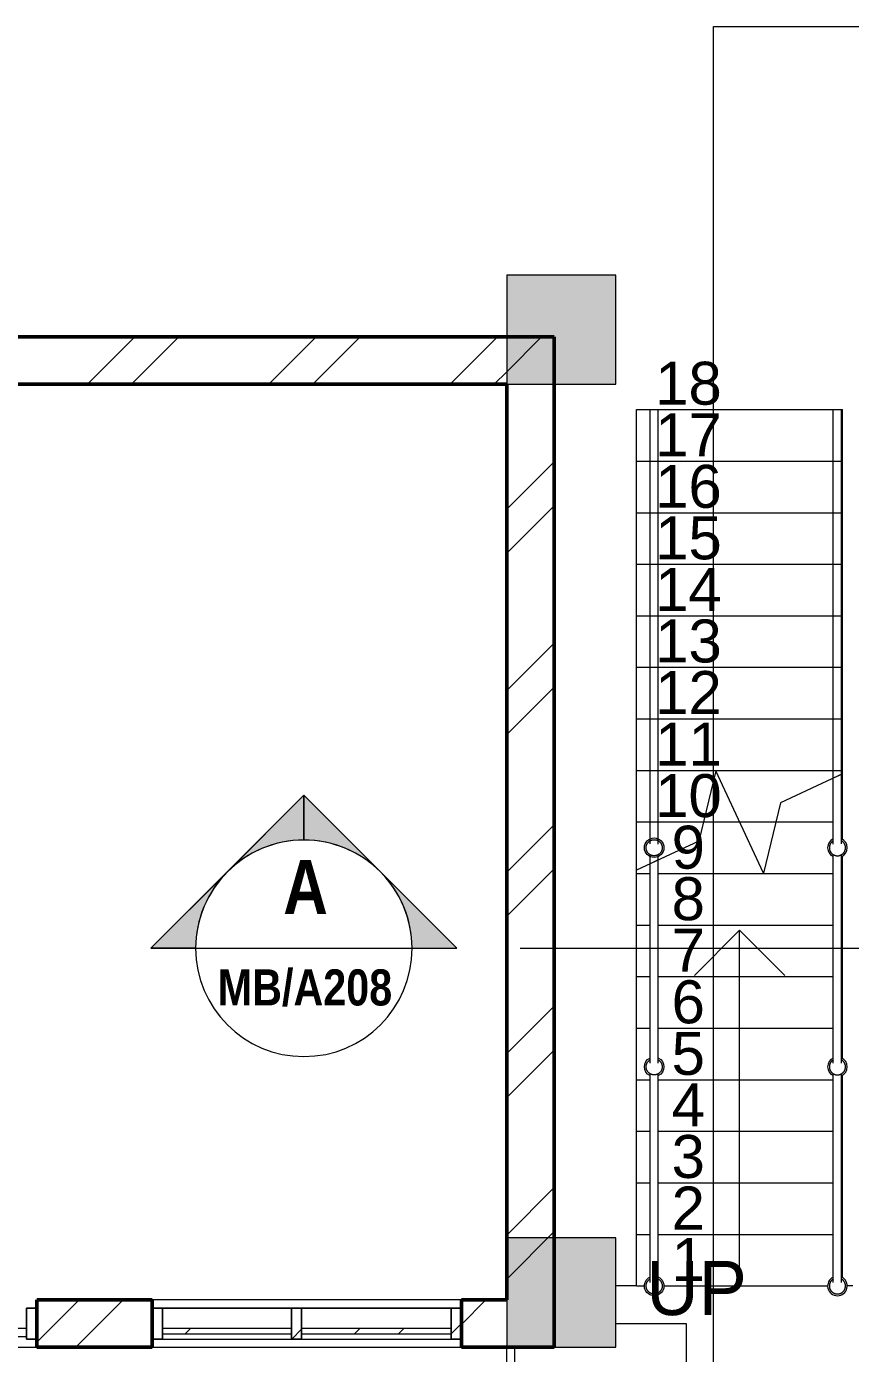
# Model space of a CAD drawing. Header units: inches. Extents: x 22 to 382261, y 22 to 371281.
# Drawn here: x 86375 to 90373, y 58626 to 65061 of the extents above; entities that cross this region are included whole.
import ezdxf

# ---------------------------------------------------------------- set-up
doc = ezdxf.new("R2010")
doc.units = ezdxf.units.IN
doc.header["$MEASUREMENT"] = 0
doc.linetypes.add('Hidden 1_8_', pattern=[4.7625, 3.175, -1.5875])
doc.linetypes.add('Overhead', pattern=[3.96875, 2.38125, -1.5875])
for name, color, linetype, lineweight in [('A-DETL-HDLN', 90, 'Hidden 1_8_', 9), ('A-DOOR', 31, 'Continuous', 9), ('A-DOOR-GLAZ', 31, 'Continuous', 9), ('A-FLOR', 192, 'Continuous', 9), ('A-FLOR-HRAL', 11, 'Continuous', 9), ('A-FLOR-HRAL-MBND', 5, 'Overhead', 9), ('A-GLAZ-CURT', 52, 'Continuous', 9), ('A-GLAZ-CWMG', 51, 'Continuous', 9), ('A-WALL', 113, 'Continuous', 9), ('A-WALL-PATT', 111, 'Continuous', 9), ('G-ANNO-SYMB', 111, 'Continuous', 9), ('I-WALL', 2, 'Continuous', 9), ('Q-CASE', 31, 'Continuous', 9), ('S-STRS', 31, 'Continuous', 9), ('S-STRS-ANNO', 31, 'Continuous', 9), ('S-STRS-IDEN', 31, 'Continuous', 9), ('S-STRS-MBND', 31, 'Overhead', 9)]:
    doc.layers.add(name, color=color, linetype=linetype, lineweight=lineweight)
doc.styles.add('Arial Narrow_B', font='ARIALNB.TTF', dxfattribs={"height": 255})
doc.styles.add('Arial Narrow_B_1', font='ARIALNB.TTF', dxfattribs={"height": 170})
doc.styles.add('Arial_1', font='arial.ttf', dxfattribs={"height": 340})
doc.styles.add('Century Gothic', font='GOTHIC.TTF', dxfattribs={"height": 255})
pattern_1 = [(45, (101903.7, 56557.85), (-440.033, 440.033), []), (45, (101903.7, 57224.6), (-440.033, 440.033), [])]

# ---------------------------------------------------------------- blocks, each defined once
blk = doc.blocks.new('Railing - 950mm High Post-379029-01-GROUND FLOOR FURNITURE PLAN')
at = {"layer": 'A-FLOR-HRAL', "flags": 128}
for points in [[(0, 39.1), (-1.6, 39), (-3.1, 38.9), (-4.7, 38.8), (-6.2, 38.6), (-7.8, 38.3), (-9.3, 38), (-10.8, 37.6), (-12.3, 37.1), (-13.8, 36.6), (-15.2, 36), (-16.6, 35.4), (-18, 34.7), (-19.4, 33.9), (-20.8, 33.1), (-22.1, 32.2), (-23.3, 31.3), (-24.6, 30.4), (-25.8, 29.4), (-26.9, 28.3), (-28, 27.2), (-29.1, 26.1), (-30.1, 24.9), (-31.1, 23.7), (-32, 22.4), (-32.9, 21.1), (-33.7, 19.8), (-34.5, 18.4), (-35.2, 17), (-35.8, 15.6), (-36.4, 14.2), (-37, 12.7), (-37.4, 11.2), (-37.9, 9.7), (-38.2, 8.2), (-38.5, 6.6), (-38.7, 5.1), (-38.9, 3.5), (-39, 2), (-39.1, 0.4), (-39.1, -1.1), (-39, -2.7), (-38.8, -4.3), (-38.6, -5.8), (-38.4, -7.3), (-38.1, -8.9), (-37.7, -10.4), (-37.2, -11.9), (-36.7, -13.4), (-36.2, -14.8), (-35.5, -16.3), (-34.8, -17.7), (-34.1, -19), (-33.3, -20.4), (-32.5, -21.7), (-31.6, -23), (-30.6, -24.2), (-29.7, -25.4), (-28.6, -26.6), (-27.5, -27.7), (-26.4, -28.8), (-25.2, -29.8), (-24, -30.8), (-22.8, -31.8), (-21.5, -32.6), (-20.1, -33.5)], [(-18, 34.7), (-19.4, 33.9), (-20.8, 33.1), (-22.1, 32.2), (-23.3, 31.3), (-24.6, 30.4), (-25.8, 29.4), (-26.9, 28.3), (-28, 27.2), (-29.1, 26.1), (-30.1, 24.9), (-31.1, 23.7), (-32, 22.4), (-32.9, 21.1), (-33.7, 19.8), (-34.5, 18.4), (-35.2, 17), (-35.8, 15.6), (-36.4, 14.2), (-37, 12.7), (-37.4, 11.2), (-37.9, 9.7), (-38.2, 8.2), (-38.5, 6.6), (-38.7, 5.1), (-38.9, 3.5), (-39, 2), (-39.1, 0.4), (-39.1, -1.1), (-39, -2.7), (-38.8, -4.3), (-38.6, -5.8), (-38.4, -7.3), (-38.1, -8.9), (-37.7, -10.4), (-37.2, -11.9), (-36.7, -13.4), (-36.2, -14.8), (-35.5, -16.3), (-34.8, -17.7), (-34.1, -19), (-33.3, -20.4), (-32.5, -21.7), (-31.6, -23), (-30.6, -24.2), (-29.7, -25.4)], [(0, 39.1), (-1.6, 39), (-3.1, 38.9), (-4.7, 38.8), (-6.2, 38.6), (-7.8, 38.3), (-9.3, 38), (-10.8, 37.6), (-12.3, 37.1), (-13.8, 36.6), (-15.2, 36)], [(11.6, 37.3), (10.1, 37.7), (8.6, 38.1), (7.1, 38.4), (5.5, 38.7), (4, 38.9), (2.4, 39), (0.8, 39.1), (0, 39.1)], [(19.4, -33.9), (20.8, -33.1), (22.1, -32.2), (23.3, -31.3), (24.6, -30.4), (25.8, -29.4), (26.9, -28.3), (28, -27.2), (29.1, -26.1), (30.1, -24.9), (31.1, -23.7), (32, -22.4), (32.9, -21.1), (33.7, -19.8), (34.5, -18.4), (35.2, -17), (35.8, -15.6), (36.4, -14.2), (37, -12.7), (37.4, -11.2), (37.9, -9.7), (38.2, -8.2), (38.5, -6.6), (38.7, -5.1), (38.9, -3.5), (39, -2), (39.1, -0.4), (39.1, 1.1), (39, 2.7), (38.8, 4.3), (38.6, 5.8), (38.4, 7.3), (38.1, 8.9), (37.7, 10.4), (37.2, 11.9), (36.7, 13.4), (36.2, 14.8), (35.5, 16.3), (34.8, 17.7), (34.1, 19), (33.3, 20.4), (32.5, 21.7), (31.6, 23), (30.6, 24.2), (29.7, 25.4), (28.6, 26.6), (27.5, 27.7), (26.4, 28.8), (25.2, 29.8), (24, 30.8), (22.8, 31.8), (21.5, 32.6), (20.1, 33.5), (18.8, 34.3), (17.4, 35), (16, 35.7), (14.6, 36.3), (13.1, 36.8), (11.6, 37.3), (10.1, 37.7), (8.6, 38.1), (7.1, 38.4), (5.5, 38.7), (4, 38.9), (2.4, 39), (0.8, 39.1), (0, 39.1)], [(28.6, 26.6), (27.5, 27.7), (26.4, 28.8), (25.2, 29.8), (24, 30.8), (22.8, 31.8), (21.5, 32.6), (20.1, 33.5), (18.8, 34.3), (17.4, 35), (16, 35.7), (14.6, 36.3), (13.1, 36.8)], [(19.4, -33.9), (20.8, -33.1), (22.1, -32.2), (23.3, -31.3), (24.6, -30.4), (25.8, -29.4), (26.9, -28.3), (28, -27.2), (29.1, -26.1), (30.1, -24.9), (31.1, -23.7), (32, -22.4), (32.9, -21.1), (33.7, -19.8), (34.5, -18.4), (35.2, -17), (35.8, -15.6), (36.4, -14.2), (37, -12.7), (37.4, -11.2), (37.9, -9.7), (38.2, -8.2), (38.5, -6.6), (38.7, -5.1), (38.9, -3.5), (39, -2), (39.1, -0.4), (39.1, 1.1), (39, 2.7), (38.8, 4.3), (38.6, 5.8), (38.4, 7.3), (38.1, 8.9), (37.7, 10.4), (37.2, 11.9), (36.7, 13.4), (36.2, 14.8), (35.5, 16.3), (34.8, 17.7), (34.1, 19), (33.3, 20.4), (32.5, 21.7), (31.6, 23), (30.6, 24.2), (29.7, 25.4)], [(-28.6, -26.6), (-27.5, -27.7), (-26.4, -28.8), (-25.2, -29.8), (-24, -30.8), (-22.8, -31.8), (-21.5, -32.6), (-20.1, -33.5)]]:
    blk.add_lwpolyline(points, dxfattribs=at)
at = {"layer": 'A-FLOR-HRAL'}
for start, end in [(90, 244.28571), (295.71429, 90)]:
    blk.add_arc((0, 0), 47.5, start, end, dxfattribs=at)
blk = doc.blocks.new('Railing - 950mm High Post-464047-01-GROUND FLOOR FURNITURE PLAN')
at = {"layer": 'A-FLOR-HRAL', "flags": 128}
for points in [[(0, 39.1), (-1.6, 39), (-3.1, 38.9), (-4.7, 38.8), (-6.2, 38.6), (-7.8, 38.3), (-9.3, 38), (-10.8, 37.6), (-12.3, 37.1), (-13.8, 36.6), (-15.2, 36), (-16.6, 35.4), (-18, 34.7), (-19.4, 33.9), (-20.8, 33.1), (-22.1, 32.2), (-23.3, 31.3), (-24.6, 30.4), (-25.8, 29.4), (-26.9, 28.3), (-28, 27.2), (-29.1, 26.1), (-30.1, 24.9), (-31.1, 23.7), (-32, 22.4), (-32.9, 21.1), (-33.7, 19.8), (-34.5, 18.4), (-35.2, 17), (-35.8, 15.6), (-36.4, 14.2), (-37, 12.7), (-37.4, 11.2), (-37.9, 9.7), (-38.2, 8.2), (-38.5, 6.6), (-38.7, 5.1), (-38.9, 3.5), (-39, 2), (-39.1, 0.4), (-39.1, -1.1), (-39, -2.7), (-38.8, -4.3), (-38.6, -5.8), (-38.4, -7.3), (-38.1, -8.9), (-37.7, -10.4), (-37.2, -11.9), (-36.7, -13.4), (-36.2, -14.8), (-35.5, -16.3), (-34.8, -17.7), (-34.1, -19), (-33.3, -20.4), (-32.5, -21.7), (-31.6, -23), (-30.6, -24.2), (-29.7, -25.4), (-28.6, -26.6), (-27.5, -27.7), (-26.4, -28.8), (-25.2, -29.8), (-24, -30.8), (-22.8, -31.8), (-21.5, -32.6), (-20.1, -33.5)], [(-19.4, 33.9), (-20.8, 33.1), (-22.1, 32.2), (-23.3, 31.3), (-24.6, 30.4), (-25.8, 29.4), (-26.9, 28.3), (-28, 27.2), (-29.1, 26.1), (-30.1, 24.9), (-31.1, 23.7), (-32, 22.4), (-32.9, 21.1), (-33.7, 19.8), (-34.5, 18.4), (-35.2, 17), (-35.8, 15.6), (-36.4, 14.2), (-37, 12.7), (-37.4, 11.2), (-37.9, 9.7), (-38.2, 8.2), (-38.5, 6.6), (-38.7, 5.1), (-38.9, 3.5), (-39, 2), (-39.1, 0.4), (-39.1, -1.1), (-39, -2.7), (-38.8, -4.3), (-38.6, -5.8), (-38.4, -7.3), (-38.1, -8.9), (-37.7, -10.4), (-37.2, -11.9), (-36.7, -13.4), (-36.2, -14.8), (-35.5, -16.3), (-34.8, -17.7), (-34.1, -19), (-33.3, -20.4), (-32.5, -21.7), (-31.6, -23), (-30.6, -24.2), (-29.7, -25.4)], [(19.4, -33.9), (20.8, -33.1), (22.1, -32.2), (23.3, -31.3), (24.6, -30.4), (25.8, -29.4), (26.9, -28.3), (28, -27.2), (29.1, -26.1), (30.1, -24.9), (31.1, -23.7), (32, -22.4), (32.9, -21.1), (33.7, -19.8), (34.5, -18.4), (35.2, -17), (35.8, -15.6), (36.4, -14.2), (37, -12.7), (37.4, -11.2), (37.9, -9.7), (38.2, -8.2), (38.5, -6.6), (38.7, -5.1), (38.9, -3.5), (39, -2), (39.1, -0.4), (39.1, 1.1), (39, 2.7), (38.8, 4.3), (38.6, 5.8), (38.4, 7.3), (38.1, 8.9), (37.7, 10.4), (37.2, 11.9), (36.7, 13.4), (36.2, 14.8), (35.5, 16.3), (34.8, 17.7), (34.1, 19), (33.3, 20.4), (32.5, 21.7), (31.6, 23), (30.6, 24.2), (29.7, 25.4), (28.6, 26.6), (27.5, 27.7), (26.4, 28.8), (25.2, 29.8), (24, 30.8), (22.8, 31.8), (21.5, 32.6), (20.1, 33.5), (18.8, 34.3), (17.4, 35), (16, 35.7), (14.6, 36.3), (13.1, 36.8), (11.6, 37.3), (10.1, 37.7), (8.6, 38.1), (7.1, 38.4), (5.5, 38.7), (4, 38.9), (2.4, 39), (0.8, 39.1), (0, 39.1)], [(19.4, -33.9), (20.8, -33.1), (22.1, -32.2), (23.3, -31.3), (24.6, -30.4), (25.8, -29.4), (26.9, -28.3), (28, -27.2), (29.1, -26.1), (30.1, -24.9), (31.1, -23.7), (32, -22.4), (32.9, -21.1), (33.7, -19.8), (34.5, -18.4), (35.2, -17), (35.8, -15.6), (36.4, -14.2), (37, -12.7), (37.4, -11.2), (37.9, -9.7), (38.2, -8.2), (38.5, -6.6), (38.7, -5.1), (38.9, -3.5), (39, -2), (39.1, -0.4), (39.1, 1.1), (39, 2.7), (38.8, 4.3), (38.6, 5.8), (38.4, 7.3), (38.1, 8.9), (37.7, 10.4), (37.2, 11.9), (36.7, 13.4), (36.2, 14.8), (35.5, 16.3), (34.8, 17.7), (34.1, 19), (33.3, 20.4), (32.5, 21.7), (31.6, 23), (30.6, 24.2), (29.7, 25.4)], [(28.6, 26.6), (27.5, 27.7), (26.4, 28.8), (25.2, 29.8), (24, 30.8), (22.8, 31.8), (21.5, 32.6), (20.1, 33.5)], [(-28.6, -26.6), (-27.5, -27.7), (-26.4, -28.8), (-25.2, -29.8), (-24, -30.8), (-22.8, -31.8), (-21.5, -32.6), (-20.1, -33.5)]]:
    blk.add_lwpolyline(points, dxfattribs=at)
at = {"layer": 'A-FLOR-HRAL'}
for start, end in [(115.71429, 244.28571), (295.71429, 64.28571)]:
    blk.add_arc((0, 0), 47.5, start, end, dxfattribs=at)
blk = doc.blocks.new('Railing - 950mm High Post-464049-01-GROUND FLOOR FURNITURE PLAN')
at = {"layer": 'A-FLOR-HRAL', "flags": 128}
for points in [[(0, 39.1), (-1.6, 39), (-3.1, 38.9), (-4.7, 38.8), (-6.2, 38.6), (-7.8, 38.3), (-9.3, 38), (-10.8, 37.6), (-12.3, 37.1), (-13.8, 36.6), (-15.2, 36), (-16.6, 35.4), (-18, 34.7), (-19.4, 33.9), (-20.8, 33.1), (-22.1, 32.2), (-23.3, 31.3), (-24.6, 30.4), (-25.8, 29.4), (-26.9, 28.3), (-28, 27.2), (-29.1, 26.1), (-30.1, 24.9), (-31.1, 23.7), (-32, 22.4), (-32.9, 21.1), (-33.7, 19.8), (-34.5, 18.4), (-35.2, 17), (-35.8, 15.6), (-36.4, 14.2), (-37, 12.7), (-37.4, 11.2), (-37.9, 9.7), (-38.2, 8.2), (-38.5, 6.6), (-38.7, 5.1), (-38.9, 3.5), (-39, 2), (-39.1, 0.4), (-39.1, -1.1), (-39, -2.7), (-38.8, -4.3), (-38.6, -5.8), (-38.4, -7.3), (-38.1, -8.9), (-37.7, -10.4), (-37.2, -11.9), (-36.7, -13.4), (-36.2, -14.8), (-35.5, -16.3), (-34.8, -17.7), (-34.1, -19), (-33.3, -20.4), (-32.5, -21.7), (-31.6, -23), (-30.6, -24.2), (-29.7, -25.4), (-28.6, -26.6), (-27.5, -27.7), (-26.4, -28.8), (-25.2, -29.8), (-24, -30.8), (-22.8, -31.8), (-21.5, -32.6), (-20.1, -33.5)], [(-19.4, 33.9), (-20.8, 33.1), (-22.1, 32.2), (-23.3, 31.3), (-24.6, 30.4), (-25.8, 29.4), (-26.9, 28.3), (-28, 27.2), (-29.1, 26.1), (-30.1, 24.9), (-31.1, 23.7), (-32, 22.4), (-32.9, 21.1), (-33.7, 19.8), (-34.5, 18.4), (-35.2, 17), (-35.8, 15.6), (-36.4, 14.2), (-37, 12.7), (-37.4, 11.2), (-37.9, 9.7), (-38.2, 8.2), (-38.5, 6.6), (-38.7, 5.1), (-38.9, 3.5), (-39, 2), (-39.1, 0.4), (-39.1, -1.1), (-39, -2.7), (-38.8, -4.3), (-38.6, -5.8), (-38.4, -7.3), (-38.1, -8.9), (-37.7, -10.4), (-37.2, -11.9), (-36.7, -13.4), (-36.2, -14.8), (-35.5, -16.3), (-34.8, -17.7), (-34.1, -19), (-33.3, -20.4), (-32.5, -21.7), (-31.6, -23), (-30.6, -24.2), (-29.7, -25.4)], [(19.4, -33.9), (20.8, -33.1), (22.1, -32.2), (23.3, -31.3), (24.6, -30.4), (25.8, -29.4), (26.9, -28.3), (28, -27.2), (29.1, -26.1), (30.1, -24.9), (31.1, -23.7), (32, -22.4), (32.9, -21.1), (33.7, -19.8), (34.5, -18.4), (35.2, -17), (35.8, -15.6), (36.4, -14.2), (37, -12.7), (37.4, -11.2), (37.9, -9.7), (38.2, -8.2), (38.5, -6.6), (38.7, -5.1), (38.9, -3.5), (39, -2), (39.1, -0.4), (39.1, 1.1), (39, 2.7), (38.8, 4.3), (38.6, 5.8), (38.4, 7.3), (38.1, 8.9), (37.7, 10.4), (37.2, 11.9), (36.7, 13.4), (36.2, 14.8), (35.5, 16.3), (34.8, 17.7), (34.1, 19), (33.3, 20.4), (32.5, 21.7), (31.6, 23), (30.6, 24.2), (29.7, 25.4), (28.6, 26.6), (27.5, 27.7), (26.4, 28.8), (25.2, 29.8), (24, 30.8), (22.8, 31.8), (21.5, 32.6), (20.1, 33.5), (18.8, 34.3), (17.4, 35), (16, 35.7), (14.6, 36.3), (13.1, 36.8), (11.6, 37.3), (10.1, 37.7), (8.6, 38.1), (7.1, 38.4), (5.5, 38.7), (4, 38.9), (2.4, 39), (0.8, 39.1), (0, 39.1)], [(19.4, -33.9), (20.8, -33.1), (22.1, -32.2), (23.3, -31.3), (24.6, -30.4), (25.8, -29.4), (26.9, -28.3), (28, -27.2), (29.1, -26.1), (30.1, -24.9), (31.1, -23.7), (32, -22.4), (32.9, -21.1), (33.7, -19.8), (34.5, -18.4), (35.2, -17), (35.8, -15.6), (36.4, -14.2), (37, -12.7), (37.4, -11.2), (37.9, -9.7), (38.2, -8.2), (38.5, -6.6), (38.7, -5.1), (38.9, -3.5), (39, -2), (39.1, -0.4), (39.1, 1.1), (39, 2.7), (38.8, 4.3), (38.6, 5.8), (38.4, 7.3), (38.1, 8.9), (37.7, 10.4), (37.2, 11.9), (36.7, 13.4), (36.2, 14.8), (35.5, 16.3), (34.8, 17.7), (34.1, 19), (33.3, 20.4), (32.5, 21.7), (31.6, 23), (30.6, 24.2), (29.7, 25.4)], [(28.6, 26.6), (27.5, 27.7), (26.4, 28.8), (25.2, 29.8), (24, 30.8), (22.8, 31.8), (21.5, 32.6), (20.1, 33.5)], [(-28.6, -26.6), (-27.5, -27.7), (-26.4, -28.8), (-25.2, -29.8), (-24, -30.8), (-22.8, -31.8), (-21.5, -32.6), (-20.1, -33.5)]]:
    blk.add_lwpolyline(points, dxfattribs=at)
at = {"layer": 'A-FLOR-HRAL'}
for start, end in [(115.71429, 244.28571), (295.71429, 64.28571)]:
    blk.add_arc((0, 0), 47.5, start, end, dxfattribs=at)
blk = doc.blocks.new('Railing - Railing-377356-01-GROUND FLOOR FURNITURE PLAN')
at = {"layer": 'A-FLOR-HRAL'}
for p, q in [((-11574.2, 4876.3), (-11614.2, 4857.7)), ((-11574.2, 4876.3), (-11614.2, 4857.7)), ((-11614.2, 4537.7), (-11614.2, 4857.7)), ((-11574.2, 4539.2), (-11574.2, 4876.3)), ((-11614.2, 3475.2), (-11614.2, 4488.1)), ((-11574.2, 3476.7), (-11574.2, 4489)), ((-11614.2, 2412.7), (-11614.2, 3425.6)), ((-11574.2, 2412.6), (-11574.2, 3426.5))]:
    blk.add_line(p, q, dxfattribs=at)
at = {"layer": 'A-FLOR-HRAL-MBND'}
for p, q in [((-11614.2, 6645.7), (-11574.2, 6645.7)), ((-11614.2, 4857.7), (-11614.2, 6645.7)), ((-11614.2, 6645.7), (-11574.2, 6645.7)), ((-11614.2, 4857.7), (-11614.2, 6645.7)), ((-11574.2, 4876.3), (-11574.2, 6645.7)), ((-11574.2, 4876.3), (-11574.2, 6645.7))]:
    blk.add_line(p, q, dxfattribs=at)
at = {"rotation": 180}
for name, p in [('Railing - 950mm High Post-464049-01-GROUND FLOOR FURNITURE PLAN', (-11594.2, 4520.7)), ('Railing - 950mm High Post-464047-01-GROUND FLOOR FURNITURE PLAN', (-11594.2, 3458.2)), ('Railing - 950mm High Post-379029-01-GROUND FLOOR FURNITURE PLAN', (-11594.2, 2395.7))]:
    blk.add_blockref(name, p, dxfattribs=at)
blk = doc.blocks.new('Railing - 950mm High Post-V3-01-GROUND FLOOR FURNITURE PLAN')
at = {"layer": 'A-FLOR-HRAL', "flags": 128}
for points in [[(0, 39.1), (-1.6, 39), (-3.1, 38.9), (-4.7, 38.8), (-6.2, 38.6), (-7.8, 38.3), (-9.3, 38), (-10.8, 37.6), (-12.3, 37.1), (-13.8, 36.6), (-15.2, 36), (-16.6, 35.4), (-18, 34.7), (-19.4, 33.9), (-20.8, 33.1), (-22.1, 32.2), (-23.3, 31.3), (-24.6, 30.4), (-25.8, 29.4), (-26.9, 28.3), (-28, 27.2), (-29.1, 26.1), (-30.1, 24.9), (-31.1, 23.7), (-32, 22.4), (-32.9, 21.1), (-33.7, 19.8), (-34.5, 18.4), (-35.2, 17), (-35.8, 15.6), (-36.4, 14.2), (-37, 12.7), (-37.4, 11.2), (-37.9, 9.7), (-38.2, 8.2), (-38.5, 6.6), (-38.7, 5.1), (-38.9, 3.5), (-39, 2), (-39.1, 0.4), (-39.1, -1.1), (-39, -2.7), (-38.8, -4.3), (-38.6, -5.8), (-38.4, -7.3), (-38.1, -8.9), (-37.7, -10.4), (-37.2, -11.9), (-36.7, -13.4), (-36.2, -14.8), (-35.5, -16.3), (-34.8, -17.7), (-34.1, -19), (-33.3, -20.4), (-32.5, -21.7), (-31.6, -23), (-30.6, -24.2), (-29.7, -25.4), (-28.6, -26.6), (-27.5, -27.7), (-26.4, -28.8), (-25.2, -29.8), (-24, -30.8), (-22.8, -31.8), (-21.5, -32.6), (-20.1, -33.5), (-18.8, -34.3), (-17.4, -35), (-16, -35.7), (-14.6, -36.3), (-13.1, -36.8), (-11.6, -37.3), (-10.1, -37.7), (-8.6, -38.1), (-7.1, -38.4), (-5.5, -38.7), (-4, -38.9), (-2.4, -39), (-0.8, -39.1), (0, -39.1)], [(-16.6, 35.4), (-18, 34.7), (-19.4, 33.9), (-20.8, 33.1), (-22.1, 32.2), (-23.3, 31.3), (-24.6, 30.4), (-25.8, 29.4), (-26.9, 28.3), (-28, 27.2), (-29.1, 26.1), (-30.1, 24.9), (-31.1, 23.7), (-32, 22.4), (-32.9, 21.1), (-33.7, 19.8), (-34.5, 18.4), (-35.2, 17), (-35.8, 15.6), (-36.4, 14.2), (-37, 12.7), (-37.4, 11.2), (-37.9, 9.7), (-38.2, 8.2), (-38.5, 6.6), (-38.7, 5.1), (-38.9, 3.5), (-39, 2), (-39.1, 0.4), (-39.1, -1.1), (-39, -2.7), (-38.8, -4.3), (-38.6, -5.8), (-38.4, -7.3), (-38.1, -8.9), (-37.7, -10.4), (-37.2, -11.9), (-36.7, -13.4), (-36.2, -14.8), (-35.5, -16.3), (-34.8, -17.7), (-34.1, -19), (-33.3, -20.4), (-32.5, -21.7), (-31.6, -23), (-30.6, -24.2), (-29.7, -25.4)], [(0, 39.1), (-1.6, 39), (-3.1, 38.9), (-4.7, 38.8), (-6.2, 38.6), (-7.8, 38.3), (-9.3, 38), (-10.8, 37.6), (-12.3, 37.1), (-13.8, 36.6), (-15.2, 36)], [(11.6, 37.3), (10.1, 37.7), (8.6, 38.1), (7.1, 38.4), (5.5, 38.7), (4, 38.9), (2.4, 39), (0.8, 39.1), (0, 39.1)], [(0, -39.1), (1.6, -39), (3.1, -38.9), (4.7, -38.8), (6.2, -38.6), (7.8, -38.3), (9.3, -38), (10.8, -37.6), (12.3, -37.1), (13.8, -36.6), (15.2, -36), (16.6, -35.4), (18, -34.7), (19.4, -33.9), (20.8, -33.1), (22.1, -32.2), (23.3, -31.3), (24.6, -30.4), (25.8, -29.4), (26.9, -28.3), (28, -27.2), (29.1, -26.1), (30.1, -24.9), (31.1, -23.7), (32, -22.4), (32.9, -21.1), (33.7, -19.8), (34.5, -18.4), (35.2, -17), (35.8, -15.6), (36.4, -14.2), (37, -12.7), (37.4, -11.2), (37.9, -9.7), (38.2, -8.2), (38.5, -6.6), (38.7, -5.1), (38.9, -3.5), (39, -2), (39.1, -0.4), (39.1, 1.1), (39, 2.7), (38.8, 4.3), (38.6, 5.8), (38.4, 7.3), (38.1, 8.9), (37.7, 10.4), (37.2, 11.9), (36.7, 13.4), (36.2, 14.8), (35.5, 16.3), (34.8, 17.7), (34.1, 19), (33.3, 20.4), (32.5, 21.7), (31.6, 23), (30.6, 24.2), (29.7, 25.4), (28.6, 26.6), (27.5, 27.7), (26.4, 28.8), (25.2, 29.8), (24, 30.8), (22.8, 31.8), (21.5, 32.6), (20.1, 33.5), (18.8, 34.3), (17.4, 35), (16, 35.7), (14.6, 36.3), (13.1, 36.8), (11.6, 37.3), (10.1, 37.7), (8.6, 38.1), (7.1, 38.4), (5.5, 38.7), (4, 38.9), (2.4, 39), (0.8, 39.1), (0, 39.1)], [(28.6, 26.6), (27.5, 27.7), (26.4, 28.8), (25.2, 29.8), (24, 30.8), (22.8, 31.8), (21.5, 32.6), (20.1, 33.5), (18.8, 34.3), (17.4, 35), (16, 35.7), (14.6, 36.3), (13.1, 36.8)], [(16.6, -35.4), (18, -34.7), (19.4, -33.9), (20.8, -33.1), (22.1, -32.2), (23.3, -31.3), (24.6, -30.4), (25.8, -29.4), (26.9, -28.3), (28, -27.2), (29.1, -26.1), (30.1, -24.9), (31.1, -23.7), (32, -22.4), (32.9, -21.1), (33.7, -19.8), (34.5, -18.4), (35.2, -17), (35.8, -15.6), (36.4, -14.2), (37, -12.7), (37.4, -11.2), (37.9, -9.7), (38.2, -8.2), (38.5, -6.6), (38.7, -5.1), (38.9, -3.5), (39, -2), (39.1, -0.4), (39.1, 1.1), (39, 2.7), (38.8, 4.3), (38.6, 5.8), (38.4, 7.3), (38.1, 8.9), (37.7, 10.4), (37.2, 11.9), (36.7, 13.4), (36.2, 14.8), (35.5, 16.3), (34.8, 17.7), (34.1, 19), (33.3, 20.4), (32.5, 21.7), (31.6, 23), (30.6, 24.2), (29.7, 25.4)], [(-28.6, -26.6), (-27.5, -27.7), (-26.4, -28.8), (-25.2, -29.8), (-24, -30.8), (-22.8, -31.8), (-21.5, -32.6), (-20.1, -33.5), (-18.8, -34.3), (-17.4, -35), (-16, -35.7), (-14.6, -36.3), (-13.1, -36.8)], [(-10.2, -37.7), (-10.1, -37.7), (-8.6, -38.1), (-7.1, -38.4), (-5.5, -38.7), (-4, -38.9), (-2.4, -39), (-0.8, -39.1), (0, -39.1)], [(0, -39.1), (1.6, -39), (3.1, -38.9), (4.7, -38.8), (6.2, -38.6), (7.8, -38.3), (9.3, -38), (10.8, -37.6), (12.3, -37.1), (13.8, -36.6), (15.2, -36)]]:
    blk.add_lwpolyline(points, dxfattribs=at)
at = {"layer": 'A-FLOR-HRAL'}
for start, end in [(90, 270), (270, 90)]:
    blk.add_arc((0, 0), 47.5, start, end, dxfattribs=at)
blk = doc.blocks.new('Railing - Railing-377360-01-GROUND FLOOR FURNITURE PLAN')
at = {"layer": 'A-FLOR-HRAL'}
for p, q in [((-12463.4, 4461.7), (-12503.4, 4443)), ((-12463.4, 4461.7), (-12503.4, 4443)), ((-12503.4, 3476.7), (-12503.4, 4443)), ((-12463.4, 3475.2), (-12463.4, 4461.7)), ((-12503.4, 2412.6), (-12503.4, 3426.5)), ((-12463.4, 2412.7), (-12463.4, 3425.6))]:
    blk.add_line(p, q, dxfattribs=at)
at = {"layer": 'A-FLOR-HRAL-MBND'}
for p, q in [((-12503.4, 6645.7), (-12463.4, 6645.7)), ((-12503.4, 4553.2), (-12503.4, 6645.7)), ((-12503.4, 6645.7), (-12463.4, 6645.7)), ((-12503.4, 4539.2), (-12503.4, 6645.7)), ((-12463.4, 4552.4), (-12463.4, 6645.7)), ((-12463.4, 4537.7), (-12463.4, 6645.7)), ((-12503.4, 4443), (-12503.4, 4489)), ((-12503.4, 4443), (-12503.4, 4489)), ((-12463.4, 4461.7), (-12463.4, 4488.1)), ((-12463.4, 4461.7), (-12463.4, 4488.1))]:
    blk.add_line(p, q, dxfattribs=at)
at = {"extrusion": (0, 0, -1), "zscale": -1, "rotation": 180}
for name, p in [('Railing - 950mm High Post-V3-01-GROUND FLOOR FURNITURE PLAN', (12483.4, 4520.7)), ('Railing - 950mm High Post-464047-01-GROUND FLOOR FURNITURE PLAN', (12483.4, 3458.2)), ('Railing - 950mm High Post-379029-01-GROUND FLOOR FURNITURE PLAN', (12483.4, 2395.7))]:
    blk.add_blockref(name, p, dxfattribs=at)
blk = doc.blocks.new('System Panel - Glazed-473911-01-GROUND FLOOR FURNITURE PLAN')
at = {"layer": 'A-GLAZ-CURT'}
h = blk.add_hatch(dxfattribs=at)
h.set_pattern_fill('FP_2', color=256, style=0, pattern_type=2)
h.set_pattern_definition([(225, (-13831.3, 2213.2), (440.033, -440.033), []), (225, (-13831.3, 1546.44), (440.033, -440.033), [])])
h.paths.add_polyline_path([(-362.5, 49.5), (-362.5, 24.5), (362.5, 24.5), (362.5, 49.5), (-356.3, 49.5)])
for p, q in [((362.5, 49.5), (-362.5, 49.5)), ((-362.5, 49.5), (-362.5, 24.5)), ((-362.5, 24.5), (-362.5, 49.5)), ((362.5, 49.5), (-362.5, 49.5)), ((-362.5, 24.5), (362.5, 24.5)), ((-362.5, 24.5), (362.5, 24.5)), ((362.5, 24.5), (362.5, 49.5)), ((362.5, 49.5), (362.5, 24.5))]:
    blk.add_line(p, q, dxfattribs=at)
blk = doc.blocks.new('System Panel - Glazed-689527-01-GROUND FLOOR FURNITURE PLAN')
at = {"layer": 'A-GLAZ-CURT'}
h = blk.add_hatch(dxfattribs=at)
h.set_pattern_fill('FP_5', color=256, style=0, pattern_type=2)
h.set_pattern_definition([(225, (-14556.3, 2213.2), (440.033, -440.033), []), (225, (-14556.3, 1546.44), (440.033, -440.033), [])])
h.paths.add_polyline_path([(-312.5, 49.5), (-312.5, 24.5), (312.5, 24.5), (312.5, 49.5), (-157.6, 49.5)])
for p, q in [((312.5, 49.5), (-312.5, 49.5)), ((-312.5, 49.5), (-312.5, 24.5)), ((-312.5, 24.5), (-312.5, 49.5)), ((312.5, 49.5), (-312.5, 49.5)), ((-312.5, 24.5), (312.5, 24.5)), ((-312.5, 24.5), (312.5, 24.5)), ((312.5, 24.5), (312.5, 49.5)), ((312.5, 49.5), (312.5, 24.5))]:
    blk.add_line(p, q, dxfattribs=at)
blk = doc.blocks.new('Door - Double Glass - Framed _AUS_ - Door - Double Glass - Framed _AUS_-689449-01-GROUND FLOOR FURNITURE PLAN')
at = {"layer": 'A-DOOR'}
for p, q in [((-750, 50), (-750, 800)), ((750, 50), (750, 800)), ((-60.5, 104.4), (-60.5, 62.6)), ((-44.5, 62.6), (-44.5, 104.4)), ((41.6, 104.4), (41.6, 62.6)), ((57.6, 62.6), (57.6, 104.4)), ((-750, 62.6), (-850, 62.6)), ((-850, 62.6), (-850, 24)), ((-850, 62.6), (-850, 24)), ((-850, 24), (-750, 24)), ((-750, 24), (-750, 62.6)), ((-750, 62.6), (-100, 62.6)), ((-100, 24), (-750, 24)), ((0, 62.6), (-100, 62.6)), ((-100, 62.6), (-100, 24)), ((-100, 24), (0, 24)), ((100, 62.6), (0, 62.6)), ((0, 62.6), (0, 24)), ((0, 24), (0, 62.6)), ((0, 24), (100, 24)), ((100, 24), (100, 62.6)), ((100, 62.6), (750, 62.6)), ((750, 24), (100, 24)), ((850, 62.6), (750, 62.6)), ((750, 62.6), (750, 24)), ((750, 24), (850, 24)), ((850, 24), (850, 62.6)), ((850, 62.6), (850, 24))]:
    blk.add_line(p, q, dxfattribs=at)
for centre, radius, start, end in [((-750, 50), 750, 0, 90), ((750, 50), 750, 90, 180), ((-52.5, 116.1), 15, 90, 270), ((-52.5, 116.1), 15, 90, 238.90198), ((-52.5, 116.1), 15, 270, 90), ((-52.5, 116.1), 15, 300.16277, 90), ((49.6, 116.1), 15, 90, 270), ((49.6, 116.1), 15, 90, 238.90198), ((49.6, 116.1), 15, 270, 90), ((49.6, 116.1), 15, 300.16277, 90)]:
    blk.add_arc(centre, radius, start, end, dxfattribs=at)
at = {"layer": 'A-DOOR-GLAZ'}
for p, q in [((-100, 50), (-750, 50)), ((-750, 50), (-750, 38)), ((-750, 38), (-100, 38)), ((-100, 38), (-100, 50)), ((750, 50), (100, 50)), ((100, 50), (100, 38)), ((100, 38), (750, 38)), ((750, 38), (750, 50))]:
    blk.add_line(p, q, dxfattribs=at)
blk = doc.blocks.new('Rectangular Mullion - 50 x 150mm-450140-01-GROUND FLOOR FURNITURE PLAN')
at = {"layer": 'A-GLAZ-CWMG', "lineweight": 18}
for p, q in [((0, 75), (-50, 75)), ((-50, 75), (-50, -75)), ((0, -75), (0, 75)), ((-50, -75), (0, -75))]:
    blk.add_line(p, q, dxfattribs=at)
at = {"layer": 'A-GLAZ-CWMG'}
for p, q in [((-50, -24), (-50, 75)), ((-50, 75), (0, 75)), ((0, 75), (0, -75)), ((-50, -62.6), (-50, -24)), ((-50, -75), (-50, -62.6)), ((0, -75), (-50, -75))]:
    blk.add_line(p, q, dxfattribs=at)
blk = doc.blocks.new('Rectangular Mullion - 50 x 150mm-473917-01-GROUND FLOOR FURNITURE PLAN')
at = {"layer": 'A-GLAZ-CWMG'}
h = blk.add_hatch(dxfattribs=at)
h.set_pattern_fill('FP_6', color=256, style=0, pattern_type=2)
h.set_pattern_definition([(45, (13418.8, -2213.2), (-440.033, 440.033), []), (45, (13418.8, -1546.44), (-440.033, 440.033), [])])
h.paths.add_polyline_path([(-50, -75), (0, -75), (0, 75), (-50, 75), (-50, 39.4)])
at = {"layer": 'A-GLAZ-CWMG', "lineweight": 18}
for p, q in [((0, 75), (-50, 75)), ((-50, 75), (-50, -75)), ((0, -75), (0, 75)), ((-50, -75), (0, -75))]:
    blk.add_line(p, q, dxfattribs=at)
at = {"layer": 'A-GLAZ-CWMG'}
for p, q in [((-50, -24.5), (-50, 75)), ((-50, 75), (0, 75)), ((0, 75), (0, -75)), ((-50, -49.5), (-50, -24.5)), ((-50, -75), (-50, -49.5)), ((0, -75), (-50, -75))]:
    blk.add_line(p, q, dxfattribs=at)
blk = doc.blocks.new('Rectangular Mullion - 50 x 150mm-473918-01-GROUND FLOOR FURNITURE PLAN')
at = {"layer": 'A-GLAZ-CWMG', "lineweight": 18}
for p, q in [((-50, 75), (0, 75)), ((-50, -75), (-50, 75)), ((0, 75), (0, -75)), ((0, -75), (-50, -75))]:
    blk.add_line(p, q, dxfattribs=at)
at = {"layer": 'A-GLAZ-CWMG'}
for p, q in [((0, 75), (-50, 75)), ((-50, 75), (-50, -24.5)), ((0, -75), (0, 75)), ((-50, -24.5), (-50, -49.5)), ((-50, -49.5), (-50, -75)), ((-50, -75), (0, -75))]:
    blk.add_line(p, q, dxfattribs=at)
blk = doc.blocks.new('Rectangular Mullion - 50 x 150mm-473101-01-GROUND FLOOR FURNITURE PLAN')
at = {"layer": 'A-GLAZ-CWMG'}
for p, q in [((-14193.8, 2288.2), (-14193.8, 2188.7)), ((-14193.8, 2188.7), (-14193.8, 2288.2)), ((-13468.8, 2288.2), (-14193.8, 2288.2)), ((-14193.8, 2288.2), (-13468.8, 2288.2)), ((-13468.8, 2288.2), (-13468.8, 2188.7)), ((-13468.8, 2188.7), (-13468.8, 2288.2)), ((-14193.8, 2188.7), (-14193.8, 2163.7)), ((-14193.8, 2163.7), (-14193.8, 2188.7)), ((-13468.8, 2188.7), (-13468.8, 2163.7)), ((-13468.8, 2163.7), (-13468.8, 2188.7)), ((-14193.8, 2163.7), (-14193.8, 2138.2)), ((-14193.8, 2138.2), (-14193.8, 2163.7)), ((-14193.8, 2138.2), (-13468.8, 2138.2)), ((-14193.8, 2138.2), (-13468.8, 2138.2)), ((-13468.8, 2163.7), (-13468.8, 2138.2)), ((-13468.8, 2138.2), (-13468.8, 2163.7))]:
    blk.add_line(p, q, dxfattribs=at)
blk = doc.blocks.new('Rectangular Mullion - 50 x 150mm-473909-01-GROUND FLOOR FURNITURE PLAN')
at = {"layer": 'A-GLAZ-CWMG'}
h = blk.add_hatch(dxfattribs=at)
h.set_pattern_fill('FP_7', color=256, style=0, pattern_type=2)
h.set_pattern_definition([(135, (-14218.8, -2213.2), (-440.033, -440.033), []), (135, (-14218.8, -1546.44), (-440.033, -440.033), [])])
h.paths.add_polyline_path([(-25, -75), (-25, 75), (25, 75), (25, -75)])
at = {"layer": 'A-GLAZ-CWMG', "lineweight": 18}
for p, q in [((-25, 75), (25, 75)), ((-25, -75), (-25, 75)), ((25, 75), (25, -75)), ((25, -75), (-25, -75))]:
    blk.add_line(p, q, dxfattribs=at)
at = {"layer": 'A-GLAZ-CWMG'}
for p, q in [((25, 75), (-25, 75)), ((-25, 75), (-25, -24.5)), ((25, -24.5), (25, 75)), ((-25, -24.5), (-25, -49.5)), ((-25, -49.5), (-25, -75)), ((25, -49.5), (25, -24.5)), ((25, -75), (25, -49.5)), ((-25, -75), (25, -75))]:
    blk.add_line(p, q, dxfattribs=at)
blk = doc.blocks.new('Rectangular Mullion - 50 x 150mm-689526-01-GROUND FLOOR FURNITURE PLAN')
at = {"layer": 'A-GLAZ-CWMG'}
for p, q in [((-14868.8, 2288.2), (-14868.8, 2188.7)), ((-14868.8, 2188.7), (-14868.8, 2288.2)), ((-14243.8, 2288.2), (-14868.8, 2288.2)), ((-14868.8, 2288.2), (-14243.8, 2288.2)), ((-14243.8, 2288.2), (-14243.8, 2188.7)), ((-14243.8, 2188.7), (-14243.8, 2288.2)), ((-14868.8, 2188.7), (-14868.8, 2163.7)), ((-14868.8, 2163.7), (-14868.8, 2188.7)), ((-14243.8, 2188.7), (-14243.8, 2163.7)), ((-14243.8, 2163.7), (-14243.8, 2188.7)), ((-14868.8, 2163.7), (-14868.8, 2138.2)), ((-14868.8, 2138.2), (-14868.8, 2163.7)), ((-14868.8, 2138.2), (-14243.8, 2138.2)), ((-14868.8, 2138.2), (-14243.8, 2138.2)), ((-14243.8, 2163.7), (-14243.8, 2138.2)), ((-14243.8, 2138.2), (-14243.8, 2163.7))]:
    blk.add_line(p, q, dxfattribs=at)
blk = doc.blocks.new('Casework 23 - Casework 23-687365-01-GROUND FLOOR FURNITURE PLAN')
at = {"layer": 'Q-CASE'}
h = blk.add_hatch(color=256, dxfattribs=at)
h.paths.add_polyline_path([(-12668.8, 6768.2), (-12668.8, 7298.2), (-13198.8, 7298.2), (-13198.8, 6768.2)])
h.paths.add_polyline_path([(-19941.1, 6768.2), (-19558.8, 6768.2), (-19558.8, 7298.2), (-20078.8, 7298.2), (-20078.8, 6768.2)])
h.paths.add_polyline_path([(-22712.3, 6768.2), (-22278.8, 6768.2), (-22278.8, 7298.2), (-22798.8, 7298.2), (-22798.8, 6768.2)])
h.paths.add_polyline_path([(-27228.8, 6768.2), (-26698.8, 6768.2), (-26698.8, 7298.2), (-27228.8, 7298.2)])
h = blk.add_hatch(color=256, dxfattribs=at)
h.paths.add_polyline_path([(-12668.8, 2098.2), (-12668.8, 2628.2), (-13198.8, 2628.2), (-13198.8, 2098.2)])
h.paths.add_polyline_path([(-19941.1, 2098.2), (-19558.8, 2098.2), (-19558.8, 2628.2), (-20078.8, 2628.2), (-20078.8, 2098.2)])
h.paths.add_polyline_path([(-22278.8, 2098.2), (-22278.8, 2628.2), (-22798.8, 2628.2), (-22798.8, 2098.2)])
h.paths.add_polyline_path([(-26698.8, 2098.2), (-26698.8, 2628.2), (-27228.8, 2628.2), (-27228.8, 2098.2)])
at = {"layer": 'Q-CASE', "lineweight": 18}
for p, q in [((-12668.8, 7298.2), (-13198.8, 7298.2)), ((-13198.8, 7298.2), (-13198.8, 6768.2)), ((-12668.8, 6768.2), (-12668.8, 7298.2)), ((-13198.8, 6768.2), (-12668.8, 6768.2)), ((-12668.8, 2628.2), (-13198.8, 2628.2)), ((-13198.8, 2628.2), (-13198.8, 2098.2)), ((-12668.8, 2098.2), (-12668.8, 2628.2)), ((-13198.8, 2098.2), (-12668.8, 2098.2))]:
    blk.add_line(p, q, dxfattribs=at)
blk = doc.blocks.new('Section - M_Section Head - Filled 2-912447-01-GROUND FLOOR FURNITURE PLAN')
at = {"layer": 'G-ANNO-SYMB'}
h = blk.add_hatch(color=256, dxfattribs=at)
edge = h.paths.add_edge_path()
edge.add_line((-6, 4.243), (-6, 3))
edge.add_arc((-6, 0), 3, 90, 135)
edge.add_line((-8.121, 2.121), (-6, 4.243))
h = blk.add_hatch(color=256, dxfattribs=at)
edge = h.paths.add_edge_path()
edge.add_line((-6, 4.243), (-3.879, 2.121))
edge.add_arc((-6, 0), 3, 45, 90)
edge.add_line((-6, 3), (-6, 4.243))
h = blk.add_hatch(color=256, dxfattribs=at)
edge = h.paths.add_edge_path()
edge.add_line((-10.243, 0), (-8.121, 2.121))
edge.add_arc((-6, 0), 3, 135, 180)
edge.add_line((-9, 0), (-10.243, 0))
h = blk.add_hatch(color=256, dxfattribs=at)
edge = h.paths.add_edge_path()
edge.add_line((-1.757, 0), (-3, 0))
edge.add_arc((-6, 0), 3, 360, 405)
edge.add_line((-3.879, 2.121), (-1.757, 0))
for p, q in [((-6, 4.243), (-10.243, 0)), ((-6, 4.243), (-8.121, 2.121)), ((-6, 3), (-6, 4.243)), ((-6, 4.243), (-6, 3)), ((-3.879, 2.121), (-6, 4.243)), ((-6, 4.243), (-1.757, 0)), ((-8.121, 2.121), (-10.243, 0)), ((-1.757, 0), (-3.879, 2.121)), ((-10.243, 0), (-9, 0)), ((-3, 0), (-1.757, 0)), ((-9, 0), (-10.243, 0)), ((-3, 0), (-1.757, 0))]:
    blk.add_line(p, q, dxfattribs=at)
for start, end in [(360, 180), (90, 135), (45, 90), (135, 180), (360, 45), (180, 360)]:
    blk.add_arc((-6, 0), 3, start, end, dxfattribs=at)

msp = doc.modelspace()

# ---------------------------------------------------------------- hatches: boundary and pattern name
at = {"layer": 'A-WALL-PATT'}
h = msp.add_hatch(dxfattribs=at)
h.set_pattern_fill('FP_1', color=256, style=0, pattern_type=2)
h.set_pattern_definition(pattern_1)
h.paths.add_polyline_path([(88704.9, 63326), (88704.9, 63556), (82114.9, 63556), (82114.9, 63326), (85657.5, 63326)])
h = msp.add_hatch(dxfattribs=at)
h.set_pattern_fill('FP_1', color=256, style=0, pattern_type=2)
h.set_pattern_definition(pattern_1)
h.paths.add_polyline_path([(88704.9, 58886), (88934.9, 58886), (88934.9, 63556), (88704.9, 63556), (88704.9, 60543.4)])
h = msp.add_hatch(dxfattribs=at)
h.set_pattern_fill('FP_1', color=256, style=0, pattern_type=2)
h.set_pattern_definition(pattern_1)
h.paths.add_polyline_path([(86581.2, 58656), (86984.9, 58656), (86984.9, 58886), (86424.9, 58886), (86424.9, 58656)])
h.paths.add_polyline_path([(82729.9, 58656), (82729.9, 58886), (82344.9, 58886), (82344.9, 58656)])
h.paths.add_polyline_path([(84229.9, 58656), (84624.9, 58656), (84624.9, 58886), (84229.9, 58886), (84229.9, 58810.4)])
h.paths.add_polyline_path([(88484.9, 58656), (88934.9, 58656), (88934.9, 58886), (88484.9, 58886), (88484.9, 58810.4)])

# ---------------------------------------------------------------- linework, layer by layer
at = {"layer": 'A-DETL-HDLN'}
for p, q in [((89708.8, 51096), (89708.8, 65061)), ((89708.8, 65061), (103144, 65061))]:
    msp.add_line(p, q, dxfattribs=at)
at = {"layer": 'A-FLOR'}
for p, q in [((89334.9, 58953.5), (89234.9, 58953.5)), ((90384.9, 58953.5), (90355.8, 58953.5)), ((85592, 58656), (88484.9, 58656)), ((88744.9, 57357.3), (88744.9, 58656))]:
    msp.add_line(p, q, dxfattribs=at)
at = {"layer": 'A-WALL', "lineweight": 50}
for p, q in [((88934.9, 63556), (82114.9, 63556)), ((88934.9, 58656), (88934.9, 63556)), ((82344.9, 63326), (88704.9, 63326)), ((88704.9, 63326), (88704.9, 58886)), ((86984.9, 58886), (86424.9, 58886)), ((86424.9, 58886), (86424.9, 58656)), ((86984.9, 58656), (86984.9, 58886)), ((88704.9, 58886), (88484.9, 58886)), ((88484.9, 58886), (88484.9, 58656)), ((86424.9, 58656), (86984.9, 58656)), ((88484.9, 58656), (88934.9, 58656))]:
    msp.add_line(p, q, dxfattribs=at)
at = {"layer": 'A-WALL'}
msp.add_line((88484.9, 58886), (86984.9, 58886), dxfattribs=at)
at = {"layer": 'G-ANNO-SYMB'}
for p, q in [((87195.6, 60591), (88245.6, 60591)), ((88770.6, 60591), (127050.8, 60591))]:
    msp.add_line(p, q, dxfattribs=at)
at = {"layer": 'I-WALL'}
for p, q in [((89234.9, 58771), (89574.9, 58771)), ((89574.9, 58771), (89574.9, 57357.3)), ((88704.9, 57357.3), (88704.9, 58656))]:
    msp.add_line(p, q, dxfattribs=at)
at = {"layer": 'S-STRS'}
for p, q in [((90334.9, 61203.5), (90334.9, 61436.7)), ((89659.1, 61203.5), (89834.9, 61203.5)), ((90010.7, 61203.5), (90289.5, 61203.5)), ((90329.5, 61203.5), (90334.9, 61203.5)), ((90334.9, 61117.5), (90334.9, 61203.5)), ((90334.9, 60953.5), (90334.9, 61039.6)), ((89334.9, 60953.5), (89334.9, 60970.4)), ((89334.9, 60703.5), (89334.9, 60953.5)), ((89334.9, 60953.5), (89400.3, 60953.5)), ((89440.3, 60953.5), (90289.5, 60953.5)), ((90329.5, 60953.5), (90334.9, 60953.5)), ((90334.9, 60703.5), (90334.9, 60953.5)), ((89334.9, 60453.5), (89334.9, 60703.5)), ((89334.9, 60703.5), (89400.3, 60703.5)), ((89440.3, 60703.5), (90289.5, 60703.5)), ((90329.5, 60703.5), (90334.9, 60703.5)), ((90334.9, 60453.5), (90334.9, 60703.5)), ((89334.9, 60203.5), (89334.9, 60453.5)), ((89334.9, 60453.5), (89400.3, 60453.5)), ((89440.3, 60453.5), (90289.5, 60453.5)), ((90329.5, 60453.5), (90334.9, 60453.5)), ((90334.9, 60203.5), (90334.9, 60453.5)), ((89334.9, 59953.5), (89334.9, 60203.5)), ((89334.9, 60203.5), (89400.3, 60203.5)), ((89440.3, 60203.5), (90289.5, 60203.5)), ((90329.5, 60203.5), (90334.9, 60203.5)), ((90334.9, 60055), (90334.9, 60203.5)), ((90334.9, 59953.5), (90334.9, 59977.1)), ((89334.9, 59703.5), (89334.9, 59953.5)), ((89334.9, 59953.5), (89400.3, 59953.5)), ((89440.3, 59953.5), (90289.5, 59953.5)), ((90329.5, 59953.5), (90334.9, 59953.5)), ((90334.9, 59703.5), (90334.9, 59953.5)), ((89334.9, 59453.5), (89334.9, 59703.5)), ((89334.9, 59703.5), (89400.3, 59703.5)), ((89440.3, 59703.5), (90289.5, 59703.5)), ((90329.5, 59703.5), (90334.9, 59703.5)), ((90334.9, 59453.5), (90334.9, 59703.5)), ((89334.9, 59203.5), (89334.9, 59453.5)), ((89334.9, 59453.5), (89400.3, 59453.5)), ((89440.3, 59453.5), (90289.5, 59453.5)), ((90329.5, 59453.5), (90334.9, 59453.5)), ((90334.9, 59203.5), (90334.9, 59453.5)), ((89334.9, 58953.5), (89334.9, 59203.5)), ((89334.9, 59203.5), (89400.3, 59203.5)), ((89440.3, 59203.5), (90289.5, 59203.5)), ((90329.5, 59203.5), (90334.9, 59203.5)), ((90334.9, 58992.5), (90334.9, 59203.5)), ((89334.9, 58953.5), (89374, 58953.5)), ((89467.9, 58953.5), (90263.2, 58953.5))]:
    msp.add_line(p, q, dxfattribs=at)
at = {"layer": 'S-STRS', "linetype": 'Overhead'}
for p, q in [((89659.1, 61203.5), (89834.9, 61203.5)), ((90010.7, 61203.5), (90289.5, 61203.5)), ((90329.5, 61203.5), (90334.9, 61203.5)), ((89334.9, 60953.5), (89400.3, 60953.5)), ((89440.3, 60953.5), (90289.5, 60953.5)), ((90329.5, 60953.5), (90334.9, 60953.5)), ((89334.9, 60703.5), (89400.3, 60703.5)), ((89440.3, 60703.5), (90289.5, 60703.5)), ((90329.5, 60703.5), (90334.9, 60703.5)), ((89334.9, 60453.5), (89400.3, 60453.5)), ((89440.3, 60453.5), (90289.5, 60453.5)), ((90329.5, 60453.5), (90334.9, 60453.5)), ((89334.9, 60203.5), (89400.3, 60203.5)), ((89440.3, 60203.5), (90289.5, 60203.5)), ((90329.5, 60203.5), (90334.9, 60203.5)), ((89334.9, 59953.5), (89400.3, 59953.5)), ((89440.3, 59953.5), (90289.5, 59953.5)), ((90329.5, 59953.5), (90334.9, 59953.5)), ((89334.9, 59703.5), (89400.3, 59703.5)), ((89440.3, 59703.5), (90289.5, 59703.5)), ((90329.5, 59703.5), (90334.9, 59703.5)), ((89334.9, 59453.5), (89400.3, 59453.5)), ((89440.3, 59453.5), (90289.5, 59453.5)), ((90329.5, 59453.5), (90334.9, 59453.5)), ((89334.9, 59203.5), (89400.3, 59203.5)), ((89440.3, 59203.5), (90289.5, 59203.5)), ((90329.5, 59203.5), (90334.9, 59203.5)), ((89334.9, 58953.5), (89374, 58953.5)), ((89467.9, 58953.5), (90263.2, 58953.5))]:
    msp.add_line(p, q, dxfattribs=at)
at = {"layer": 'S-STRS-ANNO'}
for p, q in [((89834.9, 60678.5), (89616.2, 60459.8)), ((89834.9, 60453.5), (89834.9, 60678.5)), ((89834.9, 60678.5), (90053.7, 60459.8)), ((89834.9, 60203.5), (89834.9, 60453.5)), ((89834.9, 59953.5), (89834.9, 60203.5)), ((89834.9, 59703.5), (89834.9, 59953.5)), ((89834.9, 59453.5), (89834.9, 59703.5)), ((89834.9, 59203.5), (89834.9, 59453.5)), ((89834.9, 58953.5), (89834.9, 59203.5))]:
    msp.add_line(p, q, dxfattribs=at)
at = {"layer": 'S-STRS-MBND'}
for p, q in [((89334.9, 63203.5), (90334.9, 63203.5)), ((89334.9, 60970.4), (89334.9, 63203.5)), ((90334.9, 61436.7), (90334.9, 63203.5)), ((89334.9, 62953.5), (90334.9, 62953.5)), ((89334.9, 62953.5), (90334.9, 62953.5)), ((89334.9, 62703.5), (90334.9, 62703.5)), ((89334.9, 62703.5), (90334.9, 62703.5)), ((89334.9, 62453.5), (90334.9, 62453.5)), ((89334.9, 62453.5), (90334.9, 62453.5)), ((89334.9, 62203.5), (90334.9, 62203.5)), ((89334.9, 62203.5), (90334.9, 62203.5)), ((89334.9, 61953.5), (90334.9, 61953.5)), ((89334.9, 61953.5), (90334.9, 61953.5)), ((89334.9, 61703.5), (90334.9, 61703.5)), ((89334.9, 61703.5), (90334.9, 61703.5)), ((89334.9, 61453.5), (90334.9, 61453.5)), ((89334.9, 61453.5), (90334.9, 61453.5)), ((89334.9, 61203.5), (89659.1, 61203.5)), ((89334.9, 61203.5), (89659.1, 61203.5)), ((89834.9, 61203.5), (90010.7, 61203.5)), ((89834.9, 61203.5), (90010.7, 61203.5))]:
    msp.add_line(p, q, dxfattribs=at)
at = {"layer": 'S-STRS-MBND', "linetype": 'Continuous'}
for p, q in [((89719.4, 61451.4), (89636.7, 61111.1)), ((89950.5, 60955.7), (89719.4, 61451.4)), ((90334.9, 61436.7), (90033.2, 61296)), ((90033.2, 61296), (89950.5, 60955.7)), ((89636.7, 61111.1), (89334.9, 60970.4))]:
    msp.add_line(p, q, dxfattribs=at)

# ---------------------------------------------------------------- block references
at = {"layer": 'A-DOOR', "rotation": 180}
msp.add_blockref('Door - Double Glass - Framed _AUS_ - Door - Double Glass - Framed _AUS_-689449-01-GROUND FLOOR FURNITURE PLAN', (85524.9, 58771), dxfattribs=at)
at = {"layer": 'A-FLOR-HRAL'}
for name in ['Railing - Railing-377360-01-GROUND FLOOR FURNITURE PLAN', 'Railing - Railing-377356-01-GROUND FLOOR FURNITURE PLAN']:
    msp.add_blockref(name, (101903.7, 56557.9), dxfattribs=at)
at = {"layer": 'A-GLAZ-CURT', "rotation": 180}
for name, p in [('System Panel - Glazed-689527-01-GROUND FLOOR FURNITURE PLAN', (87347.4, 58771)), ('System Panel - Glazed-473911-01-GROUND FLOOR FURNITURE PLAN', (88072.4, 58771))]:
    msp.add_blockref(name, p, dxfattribs=at)
at = {"layer": 'A-GLAZ-CWMG'}
for name, p in [('Rectangular Mullion - 50 x 150mm-450140-01-GROUND FLOOR FURNITURE PLAN', (86424.9, 58771)), ('Rectangular Mullion - 50 x 150mm-689526-01-GROUND FLOOR FURNITURE PLAN', (101903.7, 56557.9)), ('Rectangular Mullion - 50 x 150mm-473101-01-GROUND FLOOR FURNITURE PLAN', (101903.7, 56557.9)), ('Rectangular Mullion - 50 x 150mm-473917-01-GROUND FLOOR FURNITURE PLAN', (88484.9, 58771))]:
    msp.add_blockref(name, p, dxfattribs=at)
at = {"layer": 'A-GLAZ-CWMG', "extrusion": (0, 0, -1)}
for name, p in [('Rectangular Mullion - 50 x 150mm-473918-01-GROUND FLOOR FURNITURE PLAN', (-86984.9, 58771)), ('Rectangular Mullion - 50 x 150mm-473909-01-GROUND FLOOR FURNITURE PLAN', (-87684.9, 58771))]:
    msp.add_blockref(name, p, dxfattribs=at)
at = {"layer": 'G-ANNO-SYMB', "xscale": 174.9999999999999, "yscale": 174.9999999999999, "zscale": 174.9999999999999}
msp.add_blockref('Section - M_Section Head - Filled 2-912447-01-GROUND FLOOR FURNITURE PLAN', (88770.6, 60591), dxfattribs=at)
at = {"layer": 'Q-CASE'}
msp.add_blockref('Casework 23 - Casework 23-687365-01-GROUND FLOOR FURNITURE PLAN', (101903.7, 56557.9), dxfattribs=at)

# ---------------------------------------------------------------- texts
at = {"layer": 'G-ANNO-SYMB', "attachment_point": 1}
for s, insert, char_height, width, style in [('\\fArial Narrow|b1|i0|c0|p34|;A', (87620.2, 61019.1), 262.5, 266.561, 'Arial Narrow_B'), ('MB/A208', (87302.6, 60488.7), 175, 1038.185, 'Arial Narrow_B_1')]:
    msp.add_mtext(s, dxfattribs=dict(at, insert=insert, char_height=char_height, width=width, style=style))
at = {"layer": 'S-STRS-ANNO', "attachment_point": 1, "line_spacing_factor": 0.941778, "style": 'Arial_1'}
for s, insert, char_height, width in [('18', (89424.7, 63435.5), 208.36, 384.607), ('17', (89424.7, 63185.5), 208.36, 384.607), ('16', (89424.7, 62935.5), 208.36, 384.607), ('15', (89424.7, 62685.5), 208.36, 384.607), ('14', (89424.7, 62435.5), 208.36, 384.607), ('13', (89424.7, 62185.5), 208.36, 384.607), ('12', (89424.7, 61935.5), 208.36, 384.607), ('11', (89424.7, 61685.5), 208.36, 384.607), ('10', (89424.7, 61435.5), 208.36, 384.607), ('9', (89504.8, 61185.5), 208.4, 192.304), ('8', (89504.8, 60935.5), 208.4, 192.304), ('7', (89504.8, 60685.5), 208.4, 192.304), ('6', (89504.8, 60435.5), 208.4, 192.304), ('5', (89504.8, 60185.5), 208.4, 192.304), ('4', (89504.8, 59935.5), 208.4, 192.304), ('3', (89504.8, 59685.5), 208.4, 192.304), ('2', (89504.8, 59435.5), 208.4, 192.304), ('1', (89504.8, 59185.5), 208.4, 192.304)]:
    msp.add_mtext(s, dxfattribs=dict(at, insert=insert, char_height=char_height, width=width))
at = {"layer": 'S-STRS-IDEN', "insert": (89382.4, 59074.6), "char_height": 262.5, "width": 542.968, "attachment_point": 1, "line_spacing_factor": 0.984502, "style": 'Century Gothic'}
msp.add_mtext('UP', dxfattribs=at)

doc.saveas('drawing.dxf')
